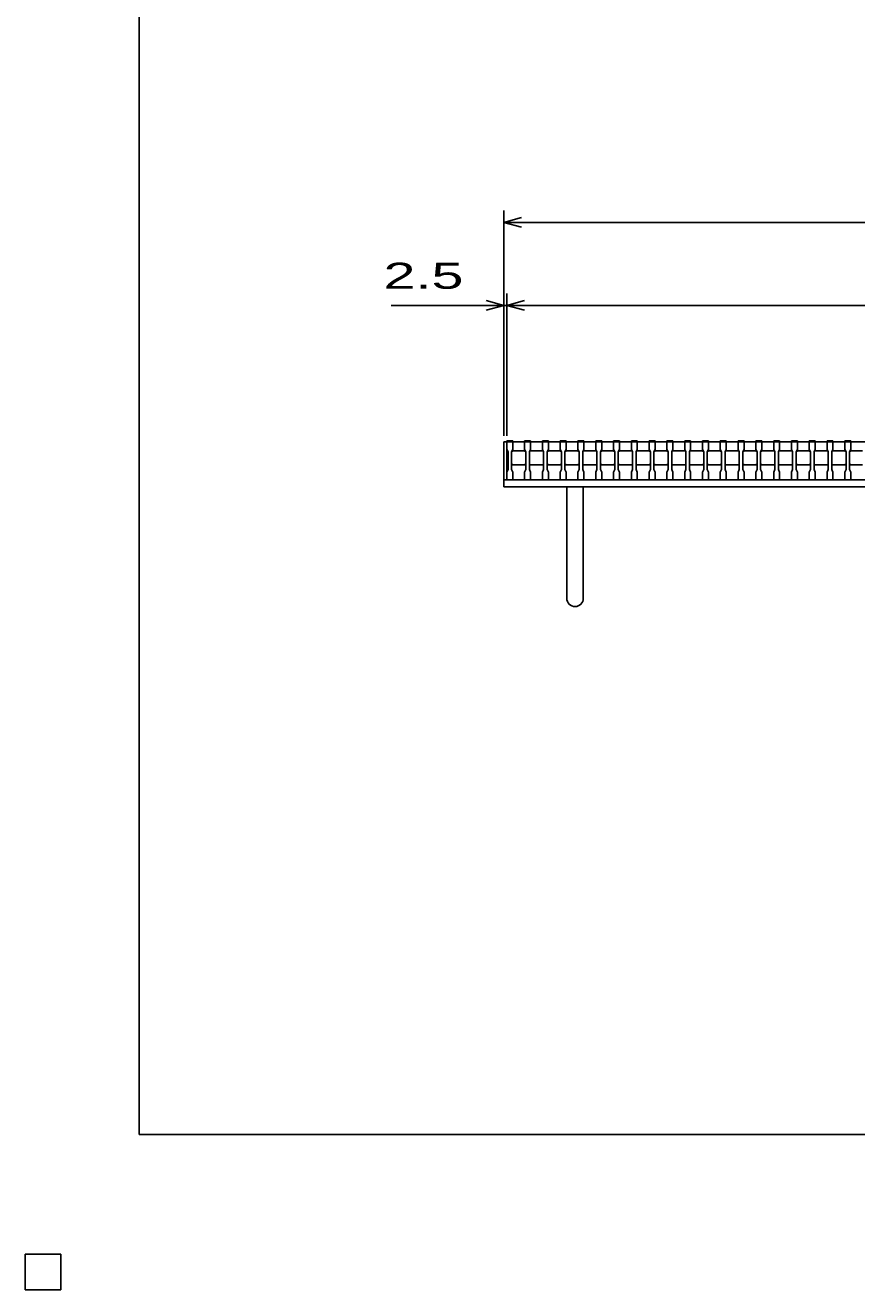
# Model space of a CAD drawing. Units: millimetres, scale not verified. Extents: x -1820 to 1736, y -1282 to 1048.
# Drawn here: x -1820 to -1119, y -1282 to -216 of the extents above; entities that cross this region are included whole.
import ezdxf
from ezdxf.enums import TextEntityAlignment as Align

# ---------------------------------------------------------------- set-up
doc = ezdxf.new("R2010")
doc.units = ezdxf.units.MM
doc.header["$LTSCALE"] = 10
for name, color, linetype, lineweight in [('0_2', 150, 'Continuous', 25), ('16', 3, 'Continuous', 25), ('19', 6, 'Continuous', 25), ('22', 4, 'Continuous', 25)]:
    doc.layers.add(name, color=color, linetype=linetype, lineweight=lineweight)
doc.styles.add('ベクトル', font='')
doc.styles.get('ベクトル').set_extended_font_data('ベクトル')

msp = doc.modelspace()

# ---------------------------------------------------------------- linework, layer by layer
at = {"layer": '0_2'}
for p, q in [((-1724, -1151.5), (-1724, 1048.5)), ((1736, -1151.5), (-1724, -1151.5))]:
    msp.add_line(p, q, dxfattribs=at)
at = {"layer": '16'}
for p, q in [((-1414, -567.5), (-1414, -566.8)), ((-1414, -566.8), (-1409, -566.8)), ((-1414, -567.5), (-1414, -574)), ((-1409, -567.5), (-1414, -567.5)), ((-1414, -567.5), (-1414, -599.5)), ((-1414, -567.5), (-419, -567.5)), ((-1414, -574), (-1413, -576)), ((-1410, -576), (-1409, -574)), ((-1410, -576), (-1409, -575)), ((-1409, -566.8), (-1409, -567.5)), ((-1409, -574), (-1409, -567.5)), ((-1409, -575), (-1399, -575)), ((-1399, -567.5), (-1399, -566.8)), ((-1399, -566.8), (-1394, -566.8)), ((-1399, -567.5), (-1399, -574)), ((-1394, -567.5), (-1399, -567.5)), ((-1399, -574), (-1398, -576)), ((-1399, -575), (-1398, -576)), ((-1395, -576), (-1394, -574)), ((-1395, -576), (-1394, -575)), ((-1394, -566.8), (-1394, -567.5)), ((-1394, -574), (-1394, -567.5)), ((-1394, -575), (-1384, -575)), ((-1384, -567.5), (-1384, -566.8)), ((-1384, -566.8), (-1379, -566.8)), ((-1384, -567.5), (-1384, -574)), ((-1379, -567.5), (-1384, -567.5)), ((-1384, -574), (-1383, -576)), ((-1384, -575), (-1383, -576)), ((-1380, -576), (-1379, -574)), ((-1380, -576), (-1379, -575)), ((-1379, -566.8), (-1379, -567.5)), ((-1379, -574), (-1379, -567.5)), ((-1379, -575), (-1369, -575)), ((-1369, -567.5), (-1369, -566.8)), ((-1369, -566.8), (-1364, -566.8)), ((-1369, -567.5), (-1369, -574)), ((-1364, -567.5), (-1369, -567.5)), ((-1369, -574), (-1368, -576)), ((-1369, -575), (-1368, -576)), ((-1365, -576), (-1364, -574)), ((-1365, -576), (-1364, -575)), ((-1364, -566.8), (-1364, -567.5)), ((-1364, -574), (-1364, -567.5)), ((-1364, -575), (-1354, -575)), ((-1354, -567.5), (-1354, -566.8)), ((-1354, -566.8), (-1349, -566.8)), ((-1354, -567.5), (-1354, -574)), ((-1349, -567.5), (-1354, -567.5)), ((-1354, -574), (-1353, -576)), ((-1354, -575), (-1353, -576)), ((-1350, -576), (-1349, -574)), ((-1350, -576), (-1349, -575)), ((-1349, -566.8), (-1349, -567.5)), ((-1349, -574), (-1349, -567.5)), ((-1349, -575), (-1339, -575)), ((-1339, -567.5), (-1339, -566.8)), ((-1339, -566.8), (-1334, -566.8)), ((-1339, -567.5), (-1339, -574)), ((-1334, -567.5), (-1339, -567.5)), ((-1339, -574), (-1338, -576)), ((-1339, -575), (-1338, -576)), ((-1335, -576), (-1334, -574)), ((-1335, -576), (-1334, -575)), ((-1334, -566.8), (-1334, -567.5)), ((-1334, -574), (-1334, -567.5)), ((-1334, -575), (-1324, -575)), ((-1324, -567.5), (-1324, -566.8)), ((-1324, -566.8), (-1319, -566.8)), ((-1324, -567.5), (-1324, -574)), ((-1319, -567.5), (-1324, -567.5)), ((-1324, -574), (-1323, -576)), ((-1324, -575), (-1323, -576)), ((-1320, -576), (-1319, -574)), ((-1320, -576), (-1319, -575)), ((-1319, -566.8), (-1319, -567.5)), ((-1319, -574), (-1319, -567.5)), ((-1319, -575), (-1309, -575)), ((-1309, -567.5), (-1309, -566.8)), ((-1309, -566.8), (-1304, -566.8)), ((-1309, -567.5), (-1309, -574)), ((-1304, -567.5), (-1309, -567.5)), ((-1309, -574), (-1308, -576)), ((-1309, -575), (-1308, -576)), ((-1305, -576), (-1304, -574)), ((-1305, -576), (-1304, -575)), ((-1304, -566.8), (-1304, -567.5)), ((-1304, -574), (-1304, -567.5)), ((-1304, -575), (-1294, -575)), ((-1294, -567.5), (-1294, -566.8)), ((-1294, -566.8), (-1289, -566.8)), ((-1294, -567.5), (-1294, -574)), ((-1289, -567.5), (-1294, -567.5)), ((-1294, -574), (-1293, -576)), ((-1294, -575), (-1293, -576)), ((-1290, -576), (-1289, -574)), ((-1290, -576), (-1289, -575)), ((-1289, -566.8), (-1289, -567.5)), ((-1289, -574), (-1289, -567.5)), ((-1289, -575), (-1279, -575)), ((-1279, -567.5), (-1279, -566.8)), ((-1279, -566.8), (-1274, -566.8)), ((-1279, -567.5), (-1279, -574)), ((-1274, -567.5), (-1279, -567.5)), ((-1279, -574), (-1278, -576)), ((-1279, -575), (-1278, -576)), ((-1275, -576), (-1274, -574)), ((-1275, -576), (-1274, -575)), ((-1274, -566.8), (-1274, -567.5)), ((-1274, -574), (-1274, -567.5)), ((-1274, -575), (-1264, -575)), ((-1264, -567.5), (-1264, -566.8)), ((-1264, -566.8), (-1259, -566.8)), ((-1264, -567.5), (-1264, -574)), ((-1259, -567.5), (-1264, -567.5)), ((-1264, -574), (-1263, -576)), ((-1264, -575), (-1263, -576)), ((-1260, -576), (-1259, -574)), ((-1260, -576), (-1259, -575)), ((-1259, -566.8), (-1259, -567.5)), ((-1259, -574), (-1259, -567.5)), ((-1259, -575), (-1249, -575)), ((-1249, -567.5), (-1249, -566.8)), ((-1249, -566.8), (-1244, -566.8)), ((-1249, -567.5), (-1249, -574)), ((-1244, -567.5), (-1249, -567.5)), ((-1249, -574), (-1248, -576)), ((-1249, -575), (-1248, -576)), ((-1245, -576), (-1244, -574)), ((-1245, -576), (-1244, -575)), ((-1244, -566.8), (-1244, -567.5)), ((-1244, -574), (-1244, -567.5)), ((-1244, -575), (-1234, -575)), ((-1234, -567.5), (-1234, -566.8)), ((-1234, -566.8), (-1229, -566.8)), ((-1234, -567.5), (-1234, -574)), ((-1229, -567.5), (-1234, -567.5)), ((-1234, -574), (-1233, -576)), ((-1234, -575), (-1233, -576)), ((-1230, -576), (-1229, -574)), ((-1230, -576), (-1229, -575)), ((-1229, -566.8), (-1229, -567.5)), ((-1229, -574), (-1229, -567.5)), ((-1229, -575), (-1219, -575)), ((-1219, -567.5), (-1219, -566.8)), ((-1219, -566.8), (-1214, -566.8)), ((-1219, -567.5), (-1219, -574)), ((-1214, -567.5), (-1219, -567.5)), ((-1219, -574), (-1218, -576)), ((-1219, -575), (-1218, -576)), ((-1215, -576), (-1214, -574)), ((-1215, -576), (-1214, -575)), ((-1214, -566.8), (-1214, -567.5)), ((-1214, -574), (-1214, -567.5)), ((-1214, -575), (-1204, -575)), ((-1204, -567.5), (-1204, -566.8)), ((-1204, -566.8), (-1199, -566.8)), ((-1204, -567.5), (-1204, -574)), ((-1199, -567.5), (-1204, -567.5)), ((-1204, -574), (-1203, -576)), ((-1204, -575), (-1203, -576)), ((-1200, -576), (-1199, -574)), ((-1200, -576), (-1199, -575)), ((-1199, -566.8), (-1199, -567.5)), ((-1199, -574), (-1199, -567.5)), ((-1199, -575), (-1189, -575)), ((-1189, -567.5), (-1189, -566.8)), ((-1189, -566.8), (-1184, -566.8)), ((-1189, -567.5), (-1189, -574)), ((-1184, -567.5), (-1189, -567.5)), ((-1189, -574), (-1188, -576)), ((-1189, -575), (-1188, -576)), ((-1185, -576), (-1184, -574)), ((-1185, -576), (-1184, -575)), ((-1184, -566.8), (-1184, -567.5)), ((-1184, -574), (-1184, -567.5)), ((-1184, -575), (-1174, -575)), ((-1174, -567.5), (-1174, -566.8)), ((-1174, -566.8), (-1169, -566.8)), ((-1174, -567.5), (-1174, -574)), ((-1169, -567.5), (-1174, -567.5)), ((-1174, -574), (-1173, -576)), ((-1174, -575), (-1173, -576)), ((-1170, -576), (-1169, -574)), ((-1170, -576), (-1169, -575)), ((-1169, -566.8), (-1169, -567.5)), ((-1169, -574), (-1169, -567.5)), ((-1169, -575), (-1159, -575)), ((-1159, -567.5), (-1159, -566.8)), ((-1159, -566.8), (-1154, -566.8)), ((-1159, -567.5), (-1159, -574)), ((-1154, -567.5), (-1159, -567.5)), ((-1159, -574), (-1158, -576)), ((-1159, -575), (-1158, -576)), ((-1155, -576), (-1154, -574)), ((-1155, -576), (-1154, -575)), ((-1154, -566.8), (-1154, -567.5)), ((-1154, -574), (-1154, -567.5)), ((-1154, -575), (-1144, -575)), ((-1144, -567.5), (-1144, -566.8)), ((-1144, -566.8), (-1139, -566.8)), ((-1144, -567.5), (-1144, -574)), ((-1139, -567.5), (-1144, -567.5)), ((-1144, -574), (-1143, -576)), ((-1144, -575), (-1143, -576)), ((-1140, -576), (-1139, -574)), ((-1140, -576), (-1139, -575)), ((-1139, -566.8), (-1139, -567.5)), ((-1139, -574), (-1139, -567.5)), ((-1139, -575), (-1129, -575)), ((-1129, -567.5), (-1129, -566.8)), ((-1129, -566.8), (-1124, -566.8)), ((-1129, -567.5), (-1129, -574)), ((-1124, -567.5), (-1129, -567.5)), ((-1129, -574), (-1128, -576)), ((-1129, -575), (-1128, -576)), ((-1125, -576), (-1124, -574)), ((-1125, -576), (-1124, -575)), ((-1124, -566.8), (-1124, -567.5)), ((-1124, -574), (-1124, -567.5)), ((-1124, -575), (-1114, -575)), ((-1413, -576), (-1413, -591)), ((-1410, -591), (-1410, -576)), ((-1409, -587), (-1410, -586)), ((-1398, -586), (-1399, -587)), ((-1398, -576), (-1398, -591)), ((-1395, -591), (-1395, -576)), ((-1394, -587), (-1395, -586)), ((-1383, -586), (-1384, -587)), ((-1383, -576), (-1383, -591)), ((-1380, -591), (-1380, -576)), ((-1379, -587), (-1380, -586)), ((-1368, -586), (-1369, -587)), ((-1368, -576), (-1368, -591)), ((-1365, -591), (-1365, -576)), ((-1364, -587), (-1365, -586)), ((-1353, -586), (-1354, -587)), ((-1353, -576), (-1353, -591)), ((-1350, -591), (-1350, -576)), ((-1349, -587), (-1350, -586)), ((-1338, -586), (-1339, -587)), ((-1338, -576), (-1338, -591)), ((-1335, -591), (-1335, -576)), ((-1334, -587), (-1335, -586)), ((-1323, -586), (-1324, -587)), ((-1323, -576), (-1323, -591)), ((-1320, -591), (-1320, -576)), ((-1319, -587), (-1320, -586)), ((-1308, -586), (-1309, -587)), ((-1308, -576), (-1308, -591)), ((-1305, -591), (-1305, -576)), ((-1304, -587), (-1305, -586)), ((-1293, -586), (-1294, -587)), ((-1293, -576), (-1293, -591)), ((-1290, -591), (-1290, -576)), ((-1289, -587), (-1290, -586)), ((-1278, -586), (-1279, -587)), ((-1278, -576), (-1278, -591)), ((-1275, -591), (-1275, -576)), ((-1274, -587), (-1275, -586)), ((-1263, -586), (-1264, -587)), ((-1263, -576), (-1263, -591)), ((-1260, -591), (-1260, -576)), ((-1259, -587), (-1260, -586)), ((-1248, -586), (-1249, -587)), ((-1248, -576), (-1248, -591)), ((-1245, -591), (-1245, -576)), ((-1244, -587), (-1245, -586)), ((-1233, -586), (-1234, -587)), ((-1233, -576), (-1233, -591)), ((-1230, -591), (-1230, -576)), ((-1229, -587), (-1230, -586)), ((-1218, -586), (-1219, -587)), ((-1218, -576), (-1218, -591)), ((-1215, -591), (-1215, -576)), ((-1214, -587), (-1215, -586)), ((-1203, -586), (-1204, -587)), ((-1203, -576), (-1203, -591)), ((-1200, -591), (-1200, -576)), ((-1199, -587), (-1200, -586)), ((-1188, -586), (-1189, -587)), ((-1188, -576), (-1188, -591)), ((-1185, -591), (-1185, -576)), ((-1184, -587), (-1185, -586)), ((-1173, -586), (-1174, -587)), ((-1173, -576), (-1173, -591)), ((-1170, -591), (-1170, -576)), ((-1169, -587), (-1170, -586)), ((-1158, -586), (-1159, -587)), ((-1158, -576), (-1158, -591)), ((-1155, -591), (-1155, -576)), ((-1154, -587), (-1155, -586)), ((-1143, -586), (-1144, -587)), ((-1143, -576), (-1143, -591)), ((-1140, -591), (-1140, -576)), ((-1139, -587), (-1140, -586)), ((-1128, -586), (-1129, -587)), ((-1128, -576), (-1128, -591)), ((-1125, -591), (-1125, -576)), ((-1124, -587), (-1125, -586)), ((-1413, -591), (-1414, -593)), ((-1414, -593), (-1414, -599.5)), ((-1409, -593), (-1410, -591)), ((-1399, -587), (-1409, -587)), ((-1409, -599.5), (-1409, -593)), ((-1398, -591), (-1399, -593)), ((-1399, -593), (-1399, -599.5)), ((-1394, -593), (-1395, -591)), ((-1384, -587), (-1394, -587)), ((-1394, -599.5), (-1394, -593)), ((-1383, -591), (-1384, -593)), ((-1384, -593), (-1384, -599.5)), ((-1379, -593), (-1380, -591)), ((-1369, -587), (-1379, -587)), ((-1379, -599.5), (-1379, -593)), ((-1368, -591), (-1369, -593)), ((-1369, -593), (-1369, -599.5)), ((-1364, -593), (-1365, -591)), ((-1354, -587), (-1364, -587)), ((-1364, -599.5), (-1364, -593)), ((-1353, -591), (-1354, -593)), ((-1354, -593), (-1354, -599.5)), ((-1349, -593), (-1350, -591)), ((-1339, -587), (-1349, -587)), ((-1349, -599.5), (-1349, -593)), ((-1338, -591), (-1339, -593)), ((-1339, -593), (-1339, -599.5)), ((-1334, -593), (-1335, -591)), ((-1324, -587), (-1334, -587)), ((-1334, -599.5), (-1334, -593)), ((-1323, -591), (-1324, -593)), ((-1324, -593), (-1324, -599.5)), ((-1319, -593), (-1320, -591)), ((-1309, -587), (-1319, -587)), ((-1319, -599.5), (-1319, -593)), ((-1308, -591), (-1309, -593)), ((-1309, -593), (-1309, -599.5)), ((-1304, -593), (-1305, -591)), ((-1294, -587), (-1304, -587)), ((-1304, -599.5), (-1304, -593)), ((-1293, -591), (-1294, -593)), ((-1294, -593), (-1294, -599.5)), ((-1289, -593), (-1290, -591)), ((-1279, -587), (-1289, -587)), ((-1289, -599.5), (-1289, -593)), ((-1278, -591), (-1279, -593)), ((-1279, -593), (-1279, -599.5)), ((-1274, -593), (-1275, -591)), ((-1264, -587), (-1274, -587)), ((-1274, -599.5), (-1274, -593)), ((-1263, -591), (-1264, -593)), ((-1264, -593), (-1264, -599.5)), ((-1259, -593), (-1260, -591)), ((-1249, -587), (-1259, -587)), ((-1259, -599.5), (-1259, -593)), ((-1248, -591), (-1249, -593)), ((-1249, -593), (-1249, -599.5)), ((-1244, -593), (-1245, -591)), ((-1234, -587), (-1244, -587)), ((-1244, -599.5), (-1244, -593)), ((-1233, -591), (-1234, -593)), ((-1234, -593), (-1234, -599.5)), ((-1229, -593), (-1230, -591)), ((-1219, -587), (-1229, -587)), ((-1229, -599.5), (-1229, -593)), ((-1218, -591), (-1219, -593)), ((-1219, -593), (-1219, -599.5)), ((-1214, -593), (-1215, -591)), ((-1204, -587), (-1214, -587)), ((-1214, -599.5), (-1214, -593)), ((-1203, -591), (-1204, -593)), ((-1204, -593), (-1204, -599.5)), ((-1199, -593), (-1200, -591)), ((-1189, -587), (-1199, -587)), ((-1199, -599.5), (-1199, -593)), ((-1188, -591), (-1189, -593)), ((-1189, -593), (-1189, -599.5)), ((-1184, -593), (-1185, -591)), ((-1174, -587), (-1184, -587)), ((-1184, -599.5), (-1184, -593)), ((-1173, -591), (-1174, -593)), ((-1174, -593), (-1174, -599.5)), ((-1169, -593), (-1170, -591)), ((-1159, -587), (-1169, -587)), ((-1169, -599.5), (-1169, -593)), ((-1158, -591), (-1159, -593)), ((-1159, -593), (-1159, -599.5)), ((-1154, -593), (-1155, -591)), ((-1144, -587), (-1154, -587)), ((-1154, -599.5), (-1154, -593)), ((-1143, -591), (-1144, -593)), ((-1144, -593), (-1144, -599.5)), ((-1139, -593), (-1140, -591)), ((-1129, -587), (-1139, -587)), ((-1139, -599.5), (-1139, -593)), ((-1128, -591), (-1129, -593)), ((-1129, -593), (-1129, -599.5)), ((-1124, -593), (-1125, -591)), ((-1114, -587), (-1124, -587)), ((-1124, -599.5), (-1124, -593)), ((-1414, -599.5), (-1409, -599.5)), ((-1414, -599.5), (-419, -599.5)), ((-1399, -599.5), (-1394, -599.5)), ((-1384, -599.5), (-1379, -599.5)), ((-1369, -599.5), (-1364, -599.5)), ((-1354, -599.5), (-1349, -599.5)), ((-1339, -599.5), (-1334, -599.5)), ((-1324, -599.5), (-1319, -599.5)), ((-1309, -599.5), (-1304, -599.5)), ((-1294, -599.5), (-1289, -599.5)), ((-1279, -599.5), (-1274, -599.5)), ((-1264, -599.5), (-1259, -599.5)), ((-1249, -599.5), (-1244, -599.5)), ((-1234, -599.5), (-1229, -599.5)), ((-1219, -599.5), (-1214, -599.5)), ((-1204, -599.5), (-1199, -599.5)), ((-1189, -599.5), (-1184, -599.5)), ((-1174, -599.5), (-1169, -599.5)), ((-1159, -599.5), (-1154, -599.5)), ((-1144, -599.5), (-1139, -599.5)), ((-1129, -599.5), (-1124, -599.5)), ((-1790, -1252.5), (-1820, -1252.5)), ((-1820, -1252.5), (-1820, -1282.5)), ((-1790, -1252.5), (-1820, -1252.5)), ((-1820, -1252.5), (-1820, -1282.5)), ((-1790, -1252.5), (-1820, -1252.5)), ((-1820, -1252.5), (-1820, -1282.5)), ((-1790, -1252.5), (-1820, -1252.5)), ((-1820, -1252.5), (-1820, -1282.5)), ((-1790, -1252.5), (-1820, -1252.5)), ((-1820, -1252.5), (-1820, -1282.5)), ((-1790, -1282.5), (-1790, -1252.5)), ((-1790, -1282.5), (-1790, -1252.5)), ((-1790, -1282.5), (-1790, -1252.5)), ((-1790, -1282.5), (-1790, -1252.5)), ((-1790, -1282.5), (-1790, -1252.5)), ((-1820, -1282.5), (-1790, -1282.5)), ((-1820, -1282.5), (-1790, -1282.5)), ((-1820, -1282.5), (-1790, -1282.5)), ((-1820, -1282.5), (-1790, -1282.5)), ((-1820, -1282.5), (-1790, -1282.5))]:
    msp.add_line(p, q, dxfattribs=at)
at = {"layer": '19'}
for p, q in [((-1416.5, -599.5), (-1416.5, -567.5)), ((-1416.5, -567.5), (-1414, -567.5)), ((-1416.5, -599.5), (-416.5, -599.5)), ((-1416.5, -605.5), (-1416.5, -599.5)), ((-416.5, -605.5), (-1416.5, -605.5)), ((-1363.5, -605.5), (-1363.5, -699.5)), ((-1349.5, -699.5), (-1349.5, -605.5))]:
    msp.add_line(p, q, dxfattribs=at)
msp.add_arc((-1356.5, -699.5), 7, 180, 0, dxfattribs=at)
at = {"layer": '22'}
for p, q in [((-1416.5, -562.5), (-1416.5, -372.5)), ((-1416.5, -382.5), (-1401.5, -378.5)), ((-1401.5, -386.5), (-1416.5, -382.5)), ((-1416.5, -382.5), (-416.5, -382.5)), ((-1416.5, -562.5), (-1416.5, -442.5)), ((-1414, -562.5), (-1414, -442.5)), ((-1511.5, -452.5), (-1416.5, -452.5)), ((-1416.5, -452.5), (-1431.5, -448.5)), ((-1431.5, -456.5), (-1416.5, -452.5)), ((-1416.5, -452.5), (-1414, -452.5)), ((-1414, -452.5), (-1399, -448.5)), ((-1399, -456.5), (-1414, -452.5)), ((-1414, -452.5), (-419, -452.5))]:
    msp.add_line(p, q, dxfattribs=at)
at = {"layer": '22', "color": 2}
for p, q in [((-1790, -1252.5), (-1820, -1252.5)), ((-1820, -1252.5), (-1820, -1282.5)), ((-1790, -1252.5), (-1820, -1252.5)), ((-1820, -1252.5), (-1820, -1282.5)), ((-1790, -1252.5), (-1820, -1252.5)), ((-1820, -1252.5), (-1820, -1282.5)), ((-1790, -1282.5), (-1790, -1252.5)), ((-1790, -1282.5), (-1790, -1252.5)), ((-1790, -1282.5), (-1790, -1252.5)), ((-1820, -1282.5), (-1790, -1282.5)), ((-1820, -1282.5), (-1790, -1282.5)), ((-1820, -1282.5), (-1790, -1282.5))]:
    msp.add_line(p, q, dxfattribs=at)

# ---------------------------------------------------------------- texts
at = {"layer": '22', "color": 2, "style": 'ベクトル', "width": 1.65}
msp.add_text(' 2.5 ', height=21.99, dxfattribs=at).set_placement((-1531.5, -427.5), align=Align.MIDDLE_LEFT)

doc.saveas('drawing.dxf')
